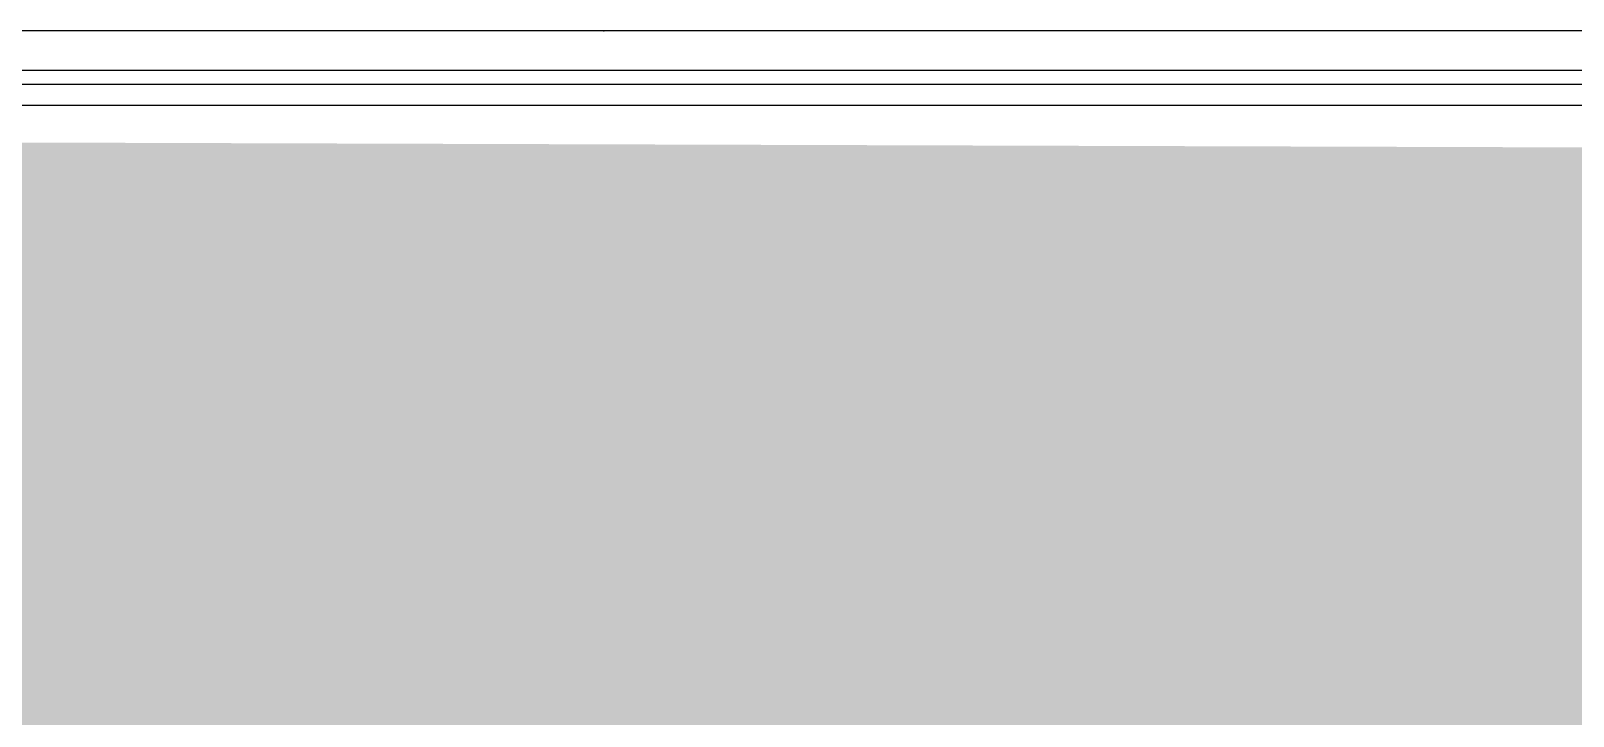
# Model space of a CAD drawing. Extents: x -92740 to -63661, y -15771 to -4391.
# Drawn here: x -86316.8 to -86056.1, y -9760.1 to -9644.3 of the extents above; entities that cross this region are included whole.
import ezdxf

# ---------------------------------------------------------------- set-up
doc = ezdxf.new("R2010")
doc.units = 0
doc.header["$MEASUREMENT"] = 0
doc.layers.add('ELEVATIONS', color=7, linetype='Continuous')
doc.layers.add('STUCCO', color=4, linetype='Continuous')

msp = doc.modelspace()

# ---------------------------------------------------------------- hatches: boundary and pattern name
at = {"layer": 'STUCCO', "linetype": 'Continuous', "ltscale": 18}
h = msp.add_hatch(dxfattribs=at)
h.set_pattern_fill('cement', color=9, scale=1.5625, style=0, pattern_type=2)
h.set_pattern_definition([(20, (0, 0), (-2.1376259, 5.8730789), [-6.09375015, 0.15625]), (55, (0, 0), (-5.11970028, 3.58485273), [-6.09375015, 0.15625]), (80, (0, 0), (-6.15504846, 1.0853011), [-6.09375015, 0.15625])])
h.paths.add_polyline_path([(-86696.25, -9662), (-86696.25, -10121), (-85742.25, -10121), (-85742.25, -9665)], flags=0)

# ---------------------------------------------------------------- linework, layer by layer
at = {"layer": 'ELEVATIONS', "color": 1, "linetype": 'Continuous', "ltscale": 18}
for p, q in [((-85725.75, -9644.33), (-86714.15, -9644.33)), ((-85727.59, -9651.01), (-86712.71, -9651.01)), ((-85731.01, -9653.4), (-86708.99, -9653.4)), ((-85734.57, -9656.96), (-86705.43, -9656.96))]:
    msp.add_line(p, q, dxfattribs=at)
msp.add_point((-86219.95, -9644.33), dxfattribs=at)

doc.saveas('drawing.dxf')
